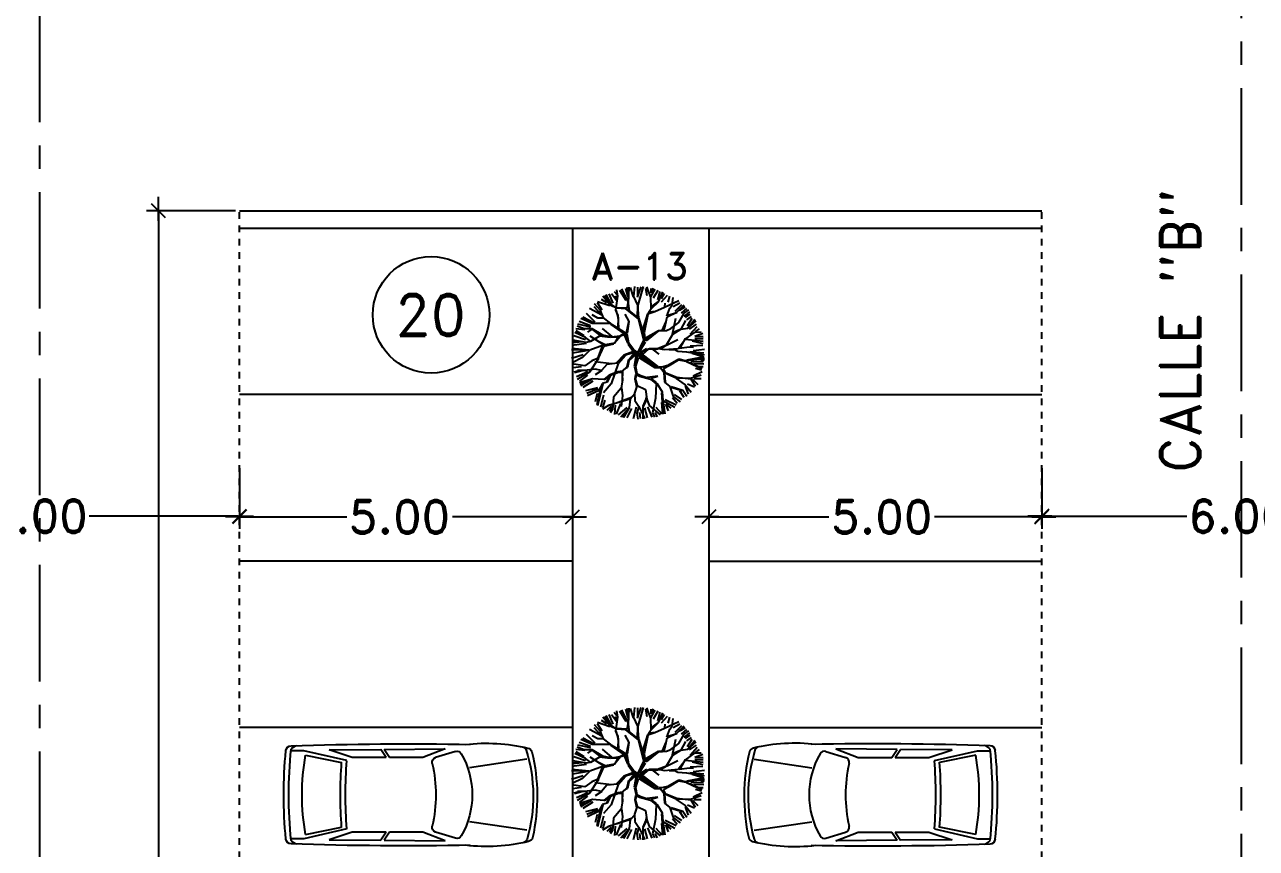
# Model space of a CAD drawing. Header units: millimetres. Extents: x 1590 to 1932, y -48 to 167.
# Drawn here: x 1657.51 to 1676.01, y 47.01 to 59.38 of the extents above; entities that cross this region are included whole.
import ezdxf

# ---------------------------------------------------------------- set-up
doc = ezdxf.new("R2010")
doc.units = ezdxf.units.MM
doc.header["$LTSCALE"] = 0.1
doc.header["$MEASUREMENT"] = 0
doc.header["$PDMODE"] = 35
doc.header["$PDSIZE"] = 0.75
doc.linetypes.add('CENTERX2', pattern=[4, 2.5, -0.5, 0.5, -0.5])
doc.linetypes.add('DASHED', pattern=[0.75, 0.5, -0.25])
doc.layers.get('0').update_dxf_attribs({"linetype": 'CONTINUOUS'})
doc.layers.get('DEFPOINTS').update_dxf_attribs({"linetype": 'CONTINUOUS'})
for name, color, linetype in [('C-PRKG-CARS', 1, 'CONTINUOUS'), ('CALLES', 3, 'CONTINUOUS'), ('L-SITE-TREE', 6, 'CONTINUOUS'), ('PARED', 4, 'CONTINUOUS'), ('PAREDES', 3, 'CONTINUOUS'), ('TEXT', 3, 'CONTINUOUS')]:
    doc.layers.add(name, color=color, linetype=linetype)
doc.styles.add('ROMAND', font='romand.shx')
doc.dimstyles.new('URBA', dxfattribs={"dimtxt": 20, "dimasz": 0.5, "dimexe": 1.25, "dimexo": 0.63, "dimgap": 0.63, "dimtad": 0, "dimtih": 1, "dimtoh": 1, "dimzin": 1, "dimdsep": 46, "dimtxsty": 'ROMAND', "dimcen": 2.5, "dimclrd": 1, "dimclre": 1, "dimclrt": 3, "dimadec": 0, "dimazin": 0, "dimtfac": 1, "dimtmove": 0, "dimatfit": 3, "dimfxl": 1, "dimtvp": 1, "dimtolj": 1, "dimtzin": 1, "dimarcsym": 0})

# ---------------------------------------------------------------- blocks, each defined once
blk = doc.blocks.new('02PCAR01')
at = {"color": 0, "linetype": 'ByBlock'}
for p, q in [((-138, 26.03), (-145, 26.03)), ((-112.52, 20.16), (-138, 26.03)), ((-136.91, 23.5), (-115.59, 19.26)), ((-122.94, 26.61), (-92.48, 26.84)), ((-109.29, 22.08), (-122.94, 26.61)), ((-89.35, 22.08), (-109.29, 22.08)), ((-89.35, 22.08), (-92.48, 26.84)), ((-90.39, 26.87), (-54.31, 27.32)), ((-87.23, 22.08), (-90.39, 26.87)), ((-67.5, 22.08), (-87.23, 22.08)), ((-54.31, 27.32), (-67.5, 22.08)), ((-48.33, 25.72), (-60.01, 22.2)), ((-6, 20.97), (-40, 15.97)), ((-112.51, -20.11), (-138, -25.97)), ((-136.91, -23.36), (-115.59, -19.12)), ((-6, -20.97), (-40, -15.97)), ((-138, -25.97), (-145, -25.97)), ((-109.29, -21.95), (-122.94, -26.47)), ((-122.94, -26.47), (-92.48, -26.7)), ((-89.35, -21.95), (-109.29, -21.95)), ((-89.35, -21.95), (-92.48, -26.7)), ((-87.23, -21.95), (-90.39, -26.73)), ((-90.39, -26.73), (-54.31, -27.18)), ((-67.5, -21.95), (-87.23, -21.95)), ((-54.31, -27.18), (-67.5, -21.95)), ((-48.33, -25.52), (-60.01, -22))]:
    blk.add_line(p, q, dxfattribs=at)
for centre, radius, start, end in [((-77.24, -1914.33), 1944.6, 88.89024, 92.01225), ((-141.57, 24.61), 4.6, 94.39871, 147.52881), ((-30.02, -77.69), 108.31, 76.66075, 96.5655), ((110.89, 0.1), 260.73, 174.2342, 185.7658), ((-145.41, 25.94), 3.14, 92.11191, 173.48992), ((111.89, 0.1), 258.76, 174.01419, 185.98581), ((-7.97, 0.1), 131.06, 169.68972, 190.31028), ((-59.14, 19.33), 3, 106.79837, 193.66308), ((-47.46, 22.85), 3, 31.14552, 106.79837), ((-87.12, 0.1), 48.72, 330.07742, 29.92258), ((-8.86, 25.33), 3.14, 17.81788, 78.39421), ((-95.47, 0.91), 93.12, 343.03471, 15.81411), ((-5.75, 24.64), 3.14, 14.34517, 76.66075), ((-111.75, 0.91), 111.76, 346.39761, 12.667), ((146.01, 0.1), 262.31, 175.79714, 184.20286), ((147.71, 0.1), 261.01, 175.59188, 184.44072), ((-142.7, 0.1), 82.75, 347.06832, 12.93168), ((-59.14, -19.13), 3, 166.33692, 253.20163), ((-145.41, -25.74), 3.14, 186.51008, 267.88809), ((-77.24, 1914.53), 1944.6, 267.98775, 271.10976), ((-141.57, -24.41), 4.6, 212.47119, 265.60129), ((-47.46, -22.65), 3, 253.20163, 328.85448), ((-30.02, 77.89), 108.31, 263.4345, 283.11557), ((-9.37, -25.23), 3.14, 281.32486, 340.88258), ((-6.15, -24.54), 3.14, 283.11557, 344.59415)]:
    blk.add_arc(centre, radius, start, end, dxfattribs=at)
blk = doc.blocks.new('UTP1$0$DIMBLOCK')
at = {"color": 1}
blk.add_line((-7.5, 0), (10.5, 0), dxfattribs=at)
at = {"color": 4}
blk.add_line((-5.25, -5.25), (5.25, 5.25), dxfattribs=at)
blk = doc.blocks.new('*D109')
at = {"layer": 'CALLES', "color": 1, "linetype": 'Continuous', "lineweight": -2, "transparency": 16777216}
for p, q in [((1667.783, 52.723), (1667.783, 51.81)), ((1672.783, 52.723), (1672.783, 51.81)), ((1667.803, 51.99), (1669.587, 51.99)), ((1672.763, 51.99), (1671.174, 51.99))]:
    blk.add_line(p, q, dxfattribs=at)
at = {"layer": 'DEFPOINTS', "color": 0, "linetype": 'Continuous', "transparency": 16777216}
for p in [(1667.783, 52.785), (1672.783, 52.785), (1667.783, 51.99)]:
    blk.add_point(p, dxfattribs=at)
at = {"layer": 'CALLES', "color": 1, "linetype": 'Continuous', "lineweight": -2, "transparency": 16777216, "xscale": 0.02, "yscale": 0.02, "zscale": 0.02, "rotation": 180}
blk.add_blockref('UTP1$0$DIMBLOCK', (1667.783, 51.99), dxfattribs=at)
at = {"layer": 'CALLES', "color": 1, "linetype": 'Continuous', "lineweight": -2, "transparency": 16777216, "xscale": 0.02, "yscale": 0.02, "zscale": 0.02}
blk.add_blockref('UTP1$0$DIMBLOCK', (1672.783, 51.99), dxfattribs=at)
at = {"layer": 'CALLES', "color": 3, "linetype": 'Continuous', "transparency": 16777216, "insert": (1670.381, 51.99), "char_height": 0.5, "attachment_point": 5, "style": 'ROMAND'}
blk.add_mtext('\\A1;5.00', dxfattribs=at)
blk = doc.blocks.new('*D125')
at = {"layer": 'CALLES', "color": 1, "linetype": 'Continuous', "transparency": 16777216}
for p, q in [((1672.783, 52.66), (1672.783, 51.819)), ((1678.783, 52.66), (1678.783, 51.819)), ((1672.803, 51.999), (1674.961, 51.999)), ((1678.763, 51.999), (1676.525, 51.999))]:
    blk.add_line(p, q, dxfattribs=at)
at = {"layer": 'DEFPOINTS', "color": 0, "linetype": 'Continuous', "transparency": 16777216}
for p in [(1672.783, 52.723), (1678.783, 52.723), (1678.783, 51.999)]:
    blk.add_point(p, dxfattribs=at)
at = {"layer": 'CALLES', "color": 1, "linetype": 'Continuous', "transparency": 16777216, "xscale": 0.02, "yscale": 0.02, "zscale": 0.02, "rotation": 180}
blk.add_blockref('UTP1$0$DIMBLOCK', (1672.783, 51.999), dxfattribs=at)
at = {"layer": 'CALLES', "color": 1, "linetype": 'Continuous', "transparency": 16777216, "xscale": 0.02, "yscale": 0.02, "zscale": 0.02}
blk.add_blockref('UTP1$0$DIMBLOCK', (1678.783, 51.999), dxfattribs=at)
at = {"layer": 'CALLES', "color": 3, "linetype": 'Continuous', "transparency": 16777216, "insert": (1675.743, 51.999), "char_height": 0.5, "attachment_point": 5, "style": 'ROMAND'}
blk.add_mtext('\\A1;6.00', dxfattribs=at)
blk = doc.blocks.new('*D281')
at = {"layer": 'CALLES', "color": 1, "linetype": 'Continuous', "lineweight": -2, "transparency": 16777216}
for p, q in [((1660.736, 52.723), (1660.736, 51.81)), ((1665.736, 52.723), (1665.736, 51.81)), ((1660.756, 51.99), (1662.345, 51.99)), ((1665.716, 51.99), (1663.932, 51.99))]:
    blk.add_line(p, q, dxfattribs=at)
at = {"layer": 'DEFPOINTS', "color": 0, "linetype": 'Continuous', "transparency": 16777216}
for p in [(1660.736, 52.785), (1665.736, 52.785), (1665.736, 51.99)]:
    blk.add_point(p, dxfattribs=at)
at = {"layer": 'CALLES', "color": 1, "linetype": 'Continuous', "lineweight": -2, "transparency": 16777216, "xscale": 0.02, "yscale": 0.02, "zscale": 0.02, "rotation": 180}
blk.add_blockref('UTP1$0$DIMBLOCK', (1660.736, 51.99), dxfattribs=at)
at = {"layer": 'CALLES', "color": 1, "linetype": 'Continuous', "lineweight": -2, "transparency": 16777216, "xscale": 0.02, "yscale": 0.02, "zscale": 0.02}
blk.add_blockref('UTP1$0$DIMBLOCK', (1665.736, 51.99), dxfattribs=at)
at = {"layer": 'CALLES', "color": 3, "linetype": 'Continuous', "transparency": 16777216, "insert": (1663.138, 51.99), "char_height": 0.5, "attachment_point": 5, "style": 'ROMAND'}
blk.add_mtext('\\A1;5.00', dxfattribs=at)
blk = doc.blocks.new('02PTRX04')
at = {"color": 0, "linetype": 'ByBlock'}
for p, q in [((-0.1844, 0.4638), (-0.1643, 0.4411)), ((-0.1575, 0.4268), (-0.1641, 0.4744)), ((-0.1439, 0.4739), (-0.0961, 0.3981)), ((-0.08, 0.384), (-0.1276, 0.4828)), ((-0.0986, 0.4864), (-0.0833, 0.4309)), ((-0.08, 0.4506), (-0.0866, 0.4934)), ((-0.08, 0.4934), (-0.076, 0.4528)), ((-0.0778, 0.3731), (-0.0716, 0.4956)), ((-0.0394, 0.4228), (-0.0628, 0.4934)), ((-0.0373, 0.4246), (-0.0285, 0.5)), ((-0.0103, 0.4207), (0.0175, 0.4991)), ((-0.0103, 0.4966), (-0.0103, 0.4207)), ((-0.0051, 0.3603), (0.0359, 0.5)), ((0.0503, 0.489), (0.0605, 0.4335)), ((0.0896, 0.4206), (0.0615, 0.4978)), ((0.0908, 0.4536), (0.1111, 0.489)), ((0.0908, 0.4864), (0.0908, 0.4536)), ((0.0918, 0.4228), (0.124, 0.4806)), ((0.1437, 0.4714), (0.1086, 0.4134)), ((0.1437, 0.4006), (0.1615, 0.4638)), ((-0.3132, 0.3805), (-0.2778, 0.3248)), ((-0.2175, 0.3559), (-0.31, 0.3862)), ((-0.2829, 0.4057), (-0.2424, 0.3805)), ((-0.2157, 0.3603), (-0.269, 0.4268)), ((-0.2606, 0.4268), (-0.2175, 0.3712)), ((-0.2175, 0.3712), (-0.2519, 0.4356)), ((-0.2047, 0.3646), (-0.2456, 0.44)), ((-0.2249, 0.4462), (-0.1946, 0.3754)), ((-0.2045, 0.4485), (-0.1668, 0.3981)), ((-0.1619, 0.4056), (-0.1747, 0.4312)), ((-0.1725, 0.3215), (-0.1575, 0.4268)), ((-0.0866, 0.3368), (-0.0778, 0.3902)), ((-0.0778, 0.3902), (-0.08, 0.4506)), ((-0.0694, 0.3175), (-0.0778, 0.3731)), ((-0.0073, 0.3603), (-0.0373, 0.4246)), ((0.094, 0.3347), (0.0896, 0.4206)), ((0.094, 0.3475), (0.1474, 0.3884)), ((0.0958, 0.3347), (0.1474, 0.3862)), ((0.1474, 0.3862), (0.1817, 0.4612)), ((0.1717, 0.4083), (0.1944, 0.4485)), ((0.1717, 0.3854), (0.217, 0.436)), ((0.1927, 0.3453), (0.3002, 0.3946)), ((0.1949, 0.3475), (0.1989, 0.3753)), ((0.2221, 0.3828), (0.2323, 0.4284)), ((0.2505, 0.3603), (0.2592, 0.4184)), ((0.2575, 0.3502), (0.3079, 0.378)), ((-0.3285, 0.2313), (-0.3916, 0.297)), ((-0.2778, 0.2846), (-0.3687, 0.335)), ((-0.3078, 0.2637), (-0.3509, 0.2871)), ((-0.3384, 0.3502), (-0.2778, 0.2846)), ((-0.2862, 0.3197), (-0.3316, 0.369)), ((-0.265, 0.2659), (-0.2862, 0.3197)), ((-0.1681, 0.3368), (-0.2157, 0.3603)), ((-0.1681, 0.3409), (-0.2047, 0.3646)), ((-0.1725, 0.3215), (-0.1553, 0.2659)), ((-0.1553, 0.2831), (-0.1725, 0.3215)), ((-0.1297, 0.3387), (-0.1681, 0.3409)), ((-0.0972, 0.3325), (-0.1681, 0.3368)), ((-0.1488, 0.1884), (-0.1553, 0.2831)), ((-0.0866, 0.3368), (-0.1297, 0.3387)), ((-0.0716, 0.2377), (-0.1016, 0.2915)), ((-0.0029, 0.2571), (-0.0972, 0.3325)), ((-0.08, 0.3431), (-0.0778, 0.3281)), ((0.0037, 0.2593), (-0.0694, 0.3175)), ((-0.0113, 0.2721), (-0.0051, 0.3581)), ((0.0015, 0.2637), (-0.0073, 0.3603)), ((0.0315, 0.1756), (0.068, 0.2959)), ((0.0443, 0.1562), (0.0724, 0.3043)), ((0.0724, 0.3043), (0.094, 0.3347)), ((0.0746, 0.2981), (0.1218, 0.3131)), ((0.0808, 0.3109), (0.124, 0.3153)), ((0.1218, 0.3131), (0.1927, 0.3453)), ((0.2121, 0.2765), (0.2333, 0.3368)), ((0.2143, 0.2721), (0.287, 0.3065)), ((0.2183, 0.2853), (0.2848, 0.3043)), ((0.2333, 0.3368), (0.2505, 0.3603)), ((0.2725, 0.3148), (0.3232, 0.3652)), ((0.287, 0.3065), (0.3408, 0.3624)), ((0.3002, 0.2293), (0.3408, 0.3003)), ((0.3064, 0.3281), (0.3452, 0.3559)), ((0.3064, 0.3237), (0.3495, 0.3475)), ((0.3206, 0.2996), (0.3611, 0.335)), ((0.3408, 0.3003), (0.3751, 0.3259)), ((0.3408, 0.2744), (0.3838, 0.3098)), ((0.3509, 0.2667), (0.3863, 0.2919)), ((-0.4109, 0.1821), (-0.4624, 0.2034)), ((-0.3588, 0.196), (-0.457, 0.2163)), ((-0.3611, 0.2061), (-0.4471, 0.2364)), ((-0.3509, 0.2227), (-0.4346, 0.2593)), ((-0.3509, 0.2249), (-0.4259, 0.2615)), ((-0.3359, 0.2249), (-0.4197, 0.2699)), ((-0.2157, 0.2227), (-0.3509, 0.2227)), ((-0.269, 0.2637), (-0.3078, 0.2637)), ((-0.2003, 0.124), (-0.2712, 0.1862)), ((-0.2113, 0.2249), (-0.265, 0.2659)), ((-0.1297, 0.1712), (-0.2157, 0.2227)), ((-0.106, 0.1456), (-0.2069, 0.2143)), ((-0.1553, 0.2659), (-0.1575, 0.1927)), ((-0.0932, 0.1518), (-0.0738, 0.2355)), ((-0.0844, 0.1496), (-0.0716, 0.2377)), ((0.0381, 0.098), (-0.0029, 0.2571)), ((0.0337, 0.1606), (0.0037, 0.2593)), ((0.0381, 0.1628), (0.0509, 0.2143)), ((0.1777, 0.1756), (0.2033, 0.2337)), ((0.1905, 0.1756), (0.1989, 0.2034)), ((0.1989, 0.2034), (0.2143, 0.2721)), ((0.2399, 0.184), (0.3002, 0.2293)), ((0.253, 0.1434), (0.2788, 0.2616)), ((0.3153, 0.18), (0.369, 0.1864)), ((0.3175, 0.18), (0.3539, 0.2445)), ((0.3611, 0.2492), (0.3963, 0.2744)), ((0.366, 0.2061), (0.4013, 0.2616)), ((0.369, 0.1864), (0.4205, 0.2552)), ((0.369, 0.1864), (0.4313, 0.2422)), ((0.3812, 0.1809), (0.4342, 0.2163)), ((0.3863, 0.143), (0.4393, 0.2011)), ((-0.3958, 0.0811), (-0.4946, 0.0983)), ((-0.399, 0.1), (-0.4873, 0.1303)), ((-0.4, 0.1176), (-0.4796, 0.1542)), ((-0.4041, 0.1759), (-0.4723, 0.1835)), ((-0.4092, 0.1303), (-0.4698, 0.1682)), ((-0.3509, 0.1821), (-0.4109, 0.1821)), ((-0.3592, 0.0875), (-0.4, 0.1176)), ((-0.3528, 0.18), (-0.385, 0.1563)), ((-0.2604, 0.0596), (-0.3657, 0.1283)), ((-0.2948, 0.1262), (-0.3613, 0.0875)), ((-0.269, 0.1346), (-0.3509, 0.1821)), ((-0.2862, 0.1327), (-0.3506, 0.18)), ((-0.2154, 0.1176), (-0.2948, 0.1262)), ((-0.2196, 0.1241), (-0.2862, 0.1327)), ((-0.2047, 0.1196), (-0.269, 0.1346)), ((-0.1595, 0.1197), (-0.2089, 0.1197)), ((-0.1425, 0.1284), (-0.2047, 0.1196)), ((-0.1382, 0.1284), (-0.1831, 0.0746)), ((-0.1509, 0.1262), (-0.1831, 0.0747)), ((-0.1126, 0.1456), (-0.1425, 0.1284)), ((-0.1104, 0.1368), (-0.1382, 0.1284)), ((-0.0866, 0.1434), (-0.1297, 0.1712)), ((-0.1104, 0.1368), (-0.0844, 0.0768)), ((-0.095, 0.1218), (-0.106, 0.1456)), ((-0.0778, 0.068), (-0.0932, 0.1412)), ((-0.0738, 0.0746), (-0.0866, 0.1434)), ((-0.0076, 0.0016), (0.0381, 0.098)), ((0.0443, 0.1518), (0.0337, 0.1606)), ((0.0465, 0.0918), (0.0359, 0.1496)), ((0.0509, 0.0918), (0.0443, 0.1518)), ((0.0509, 0.1152), (0.1474, 0.1712)), ((0.0552, 0.1024), (0.1324, 0.154)), ((0.0574, 0.0918), (0.1518, 0.1668)), ((0.1474, 0.1712), (0.1905, 0.1756)), ((0.1518, 0.1668), (0.2077, 0.1712)), ((0.2077, 0.1712), (0.2399, 0.184)), ((0.2078, 0.0617), (0.2551, 0.1413)), ((0.2143, 0.0617), (0.2938, 0.1025)), ((0.2551, 0.1413), (0.3153, 0.18)), ((0.2572, 0.1563), (0.3175, 0.1821)), ((0.2959, 0.0359), (0.3474, 0.1048)), ((0.3131, 0.0424), (0.3518, 0.109)), ((0.3474, 0.1048), (0.4227, 0.1584)), ((0.3518, 0.1048), (0.4849, 0.0897)), ((0.4013, 0.0926), (0.4823, 0.0722)), ((0.4217, 0.128), (0.4823, 0.1507)), ((0.4217, 0.1254), (0.4848, 0.1254)), ((0.4217, 0.1076), (0.4848, 0.1102)), ((0.4227, 0.1584), (0.4699, 0.1606)), ((0.4265, 0.1631), (0.4568, 0.1835)), ((-0.5053, 0.0274), (-0.3808, 0.0231)), ((-0.3743, 0.0231), (-0.5032, 0.0338)), ((-0.3916, 0.0722), (-0.5026, 0.0572)), ((-0.4258, 0.0854), (-0.5011, 0.0768)), ((-0.3916, 0.0168), (-0.4975, -0.0008)), ((-0.4967, 0.0854), (-0.4538, 0.0875)), ((-0.3681, 0.023), (-0.4219, -0.0329)), ((-0.3613, 0.0875), (-0.3958, 0.0811)), ((-0.265, 0.0596), (-0.3681, 0.023)), ((-0.2755, 0.0531), (-0.3098, -0.0392)), ((-0.2648, 0.051), (-0.3056, -0.0371)), ((-0.3012, 0.0897), (-0.2518, 0.064)), ((-0.1831, 0.0746), (-0.265, 0.0596)), ((-0.2625, 0.0531), (-0.1874, 0.0703)), ((-0.0456, 0.0102), (-0.1122, -0.0156)), ((-0.0392, 0.0016), (-0.1101, -0.0177)), ((-0.0371, 0.0037), (-0.08, 0.064)), ((-0.0416, 0.0187), (-0.0778, 0.068)), ((-0.0076, 0.0016), (-0.0756, -0.0585)), ((-0.0394, 0.0274), (-0.0738, 0.0746)), ((-0.0735, -0.05), (-0.0306, 0.0081)), ((-0.0199, 0.0037), (-0.0735, -0.05)), ((-0.0051, 0.0015), (-0.0416, 0.0187)), ((-0.0051, 0.0015), (-0.0394, 0.0274)), ((-0.0076, 0.0016), (-0.0327, -0.1037)), ((-0.0076, 0.0016), (0.0465, 0.0918)), ((-0.0076, 0.0016), (0.0059, -0.0351)), ((0.0081, 0.0143), (0.0037, 0.0015)), ((0.0037, 0.0015), (0.0121, -0.0329)), ((0.0121, -0.0329), (0.0165, 0.0015)), ((0.0165, 0.0274), (0.0509, 0.0852)), ((0.0165, 0.0015), (0.0165, 0.0274)), ((0.0167, 0.0081), (0.0596, 0.0359)), ((0.0188, -0.0005), (0.051, 0.0252)), ((0.0274, -0.0091), (0.0768, 0.0317)), ((0.051, 0.0252), (0.0812, 0.0359)), ((0.0768, 0.0317), (0.0983, 0.0317)), ((0.0812, 0.0359), (0.1477, 0.0359)), ((0.0983, 0.0317), (0.152, -0.007)), ((0.1111, 0.0252), (0.1563, 0.0338)), ((0.1413, 0.0359), (0.2078, 0.0617)), ((0.1477, 0.0359), (0.1907, 0.0274)), ((0.1649, 0.0359), (0.2101, 0.0617)), ((0.1907, 0.0274), (0.2959, 0.0359)), ((0.2272, 0.0274), (0.2723, 0.0252)), ((0.2616, 0.0317), (0.2938, 0.0145)), ((0.2938, 0.0145), (0.3583, 0.0102)), ((0.3024, 0.0381), (0.3819, 0.0468)), ((0.3583, 0.0102), (0.4914, -0.0135)), ((0.3819, 0.0468), (0.4119, 0.0445)), ((0.3838, 0.0117), (0.4897, 0.0017)), ((0.3863, 0.0547), (0.4823, 0.0598)), ((0.409, 0.0193), (0.4948, 0.0295)), ((-0.4168, -0.0135), (-0.5051, -0.0413)), ((-0.4219, -0.0329), (-0.5012, -0.0717)), ((-0.4044, -0.0951), (-0.4881, -0.0822)), ((-0.3528, -0.0585), (-0.4044, -0.0951)), ((-0.3034, -0.0414), (-0.37, -0.1424)), ((-0.3056, -0.0371), (-0.3528, -0.0585)), ((-0.2024, -0.0801), (-0.3292, -0.065)), ((-0.2389, -0.0843), (-0.2797, -0.1295)), ((-0.1595, -0.0757), (-0.2389, -0.0843)), ((-0.1551, -0.078), (-0.2068, -0.2305)), ((-0.1122, -0.0156), (-0.1702, -0.0757)), ((-0.1101, -0.0177), (-0.1595, -0.0757)), ((-0.1509, -0.0757), (-0.0993, -0.0156)), ((-0.0779, -0.0478), (-0.0886, -0.1037)), ((-0.0756, -0.0585), (-0.0842, -0.108)), ((-0.0199, -0.0135), (-0.0348, -0.0994)), ((-0.0048, -0.0349), (-0.0241, -0.1016)), ((0.0059, -0.0351), (0.1218, -0.1083)), ((0.0209, -0.0051), (0.1455, -0.1017)), ((0.0209, -0.0157), (0.1174, -0.0889)), ((0.0231, -0.0373), (0.0209, -0.0157)), ((0.1152, -0.0973), (0.0231, -0.0373)), ((0.1174, -0.0889), (0.0337, -0.0351)), ((0.1733, -0.1017), (0.2183, -0.0911)), ((0.2183, -0.0911), (0.3002, -0.0435)), ((0.2293, -0.0933), (0.298, -0.0501)), ((0.298, -0.0501), (0.3558, -0.0607)), ((0.3002, -0.0435), (0.3495, -0.0545)), ((0.3495, -0.0545), (0.4589, -0.0435)), ((0.3558, -0.0607), (0.4439, -0.0973)), ((0.4376, -0.1039), (0.3579, -0.0651)), ((0.4526, -0.0351), (0.3623, -0.0523)), ((0.3914, -0.0617), (0.4848, -0.0639)), ((0.4013, -0.0008), (0.4897, -0.0288)), ((0.4141, -0.0767), (0.4897, -0.0792)), ((0.4932, -0.0395), (0.4526, -0.0351)), ((0.4589, -0.0435), (0.4914, -0.0545)), ((0.4932, -0.0457), (0.4676, -0.0417)), ((-0.4293, -0.1019), (-0.495, -0.1095)), ((-0.4494, -0.1339), (-0.486, -0.1424)), ((-0.428, -0.1339), (-0.4817, -0.1488)), ((-0.3814, -0.1398), (-0.4672, -0.1777)), ((-0.37, -0.1424), (-0.4624, -0.1982)), ((-0.385, -0.1295), (-0.4603, -0.1316)), ((-0.384, -0.165), (-0.4446, -0.2106)), ((-0.327, -0.1209), (-0.428, -0.1339)), ((-0.2797, -0.1295), (-0.327, -0.1209)), ((-0.2776, -0.1316), (-0.327, -0.1639)), ((-0.2217, -0.166), (-0.2625, -0.1982)), ((-0.2583, -0.2005), (-0.2217, -0.1746)), ((-0.2217, -0.1746), (-0.2432, -0.2176)), ((-0.2131, -0.1682), (-0.2368, -0.2176)), ((-0.1573, -0.1402), (-0.2217, -0.166)), ((-0.153, -0.1446), (-0.2131, -0.1682)), ((-0.1229, -0.136), (-0.1573, -0.1402)), ((-0.1273, -0.1488), (-0.153, -0.1446)), ((-0.1273, -0.136), (-0.1208, -0.2005)), ((-0.0886, -0.1037), (-0.1229, -0.1339)), ((-0.0993, -0.1166), (-0.1229, -0.136)), ((-0.1208, -0.209), (-0.1187, -0.1381)), ((-0.0842, -0.108), (-0.0993, -0.1166)), ((-0.0327, -0.1037), (-0.0199, -0.1574)), ((-0.0241, -0.1596), (-0.0285, -0.1919)), ((-0.0176, -0.166), (-0.0262, -0.1896)), ((-0.0241, -0.1016), (-0.0155, -0.1532)), ((-0.0199, -0.1574), (0.006, -0.1724)), ((-0.0155, -0.1532), (0.0146, -0.1682)), ((0.006, -0.1724), (0.0876, -0.1961)), ((0.0146, -0.1682), (0.0768, -0.1875)), ((0.1434, -0.1724), (0.064, -0.1833)), ((0.0897, -0.1875), (0.1434, -0.1724)), ((0.1455, -0.1017), (0.1152, -0.0973)), ((0.1218, -0.1083), (0.1627, -0.1105)), ((0.1518, -0.1017), (0.1733, -0.1017)), ((0.1627, -0.1105), (0.1905, -0.1448)), ((0.1839, -0.1145), (0.1989, -0.1448)), ((0.1861, -0.1145), (0.2293, -0.0933)), ((0.1885, -0.1467), (0.1928, -0.2176)), ((0.1905, -0.1448), (0.287, -0.1876)), ((0.2015, -0.2176), (0.195, -0.1488)), ((0.1989, -0.1448), (0.2848, -0.181)), ((0.2848, -0.181), (0.3901, -0.1942)), ((0.3967, -0.1854), (0.4698, -0.162)), ((0.409, -0.1701), (0.4772, -0.1373)), ((0.4265, -0.1121), (0.4721, -0.1248)), ((0.476, -0.1145), (0.4376, -0.1039)), ((0.4804, -0.1083), (0.4398, -0.0995)), ((0.4439, -0.0973), (0.4848, -0.0995)), ((-0.3485, -0.1919), (-0.4452, -0.2219)), ((-0.4022, -0.2176), (-0.4452, -0.2262)), ((-0.4387, -0.2348), (-0.4022, -0.2176)), ((-0.4344, -0.2434), (-0.355, -0.1961)), ((-0.346, -0.2106), (-0.4194, -0.2584)), ((-0.3107, -0.261), (-0.399, -0.2839)), ((-0.3056, -0.2686), (-0.3891, -0.304)), ((-0.2625, -0.1982), (-0.3485, -0.1919)), ((-0.2884, -0.2606), (-0.3142, -0.3873)), ((-0.269, -0.2305), (-0.3098, -0.396)), ((-0.2734, -0.2283), (-0.3034, -0.2821)), ((-0.2368, -0.2176), (-0.2734, -0.2283)), ((-0.2068, -0.2305), (-0.2648, -0.2971)), ((-0.1315, -0.2627), (-0.1895, -0.3315)), ((-0.1208, -0.2005), (-0.1315, -0.2627)), ((-0.1294, -0.2585), (-0.1208, -0.3207)), ((-0.0134, -0.2476), (-0.0327, -0.3014)), ((-0.0285, -0.1919), (-0.0176, -0.252)), ((-0.0262, -0.1896), (-0.0113, -0.2434)), ((-0.0113, -0.2434), (0.051, -0.2735)), ((0.051, -0.2735), (0.0596, -0.3444)), ((0.0876, -0.1875), (0.1327, -0.2241)), ((0.0876, -0.1961), (0.1306, -0.2305)), ((0.1306, -0.2305), (0.1262, -0.3379)), ((0.1348, -0.2262), (0.1756, -0.2907)), ((0.1928, -0.2176), (0.2336, -0.2499)), ((0.2336, -0.2499), (0.2572, -0.3251)), ((0.2401, -0.2562), (0.326, -0.2799)), ((0.2444, -0.2499), (0.3303, -0.2778)), ((0.2809, -0.1896), (0.3497, -0.2369)), ((0.287, -0.1876), (0.3967, -0.1854)), ((0.3484, -0.2485), (0.3711, -0.3091)), ((0.3497, -0.2369), (0.3926, -0.2928)), ((0.366, -0.2307), (0.4192, -0.2533)), ((0.3901, -0.1942), (0.4245, -0.248)), ((0.4039, -0.1953), (0.4444, -0.2358)), ((0.4166, -0.1902), (0.4696, -0.1902)), ((-0.3034, -0.2821), (-0.385, -0.3207)), ((-0.3132, -0.304), (-0.3285, -0.3646)), ((-0.2653, -0.3165), (-0.288, -0.4051)), ((-0.2552, -0.3544), (-0.2727, -0.4101)), ((-0.067, -0.3444), (-0.2261, -0.3938)), ((-0.2154, -0.3896), (-0.0542, -0.3315)), ((-0.1895, -0.3315), (-0.196, -0.426)), ((-0.1208, -0.3207), (-0.1315, -0.4003)), ((-0.0649, -0.3444), (-0.0714, -0.4088)), ((-0.0306, -0.3056), (-0.0649, -0.3444)), ((-0.0327, -0.3014), (-0.0285, -0.3552)), ((-0.0285, -0.3552), (-0.0005, -0.4003)), ((0.0532, -0.3465), (0.0295, -0.3981)), ((0.0596, -0.3444), (0.0318, -0.4024)), ((0.0554, -0.3272), (0.0532, -0.3465)), ((0.0596, -0.3444), (0.079, -0.3938)), ((0.1262, -0.3379), (0.1026, -0.4476)), ((0.1714, -0.2993), (0.1756, -0.3659)), ((0.1756, -0.2907), (0.1821, -0.3552)), ((0.1756, -0.3659), (0.1907, -0.4562)), ((0.18, -0.3552), (0.1971, -0.4562)), ((0.1821, -0.3552), (0.2702, -0.4067)), ((0.1995, -0.347), (0.2802, -0.3872)), ((0.2524, -0.3343), (0.2878, -0.3748)), ((0.2572, -0.3251), (0.311, -0.3659)), ((0.2652, -0.3116), (0.3206, -0.3493)), ((0.3054, -0.2813), (0.3382, -0.3317)), ((0.3303, -0.2778), (0.3604, -0.323)), ((-0.2261, -0.3938), (-0.2711, -0.4218)), ((-0.2071, -0.3974), (-0.2399, -0.4303)), ((-0.2045, -0.4), (-0.2198, -0.4379)), ((-0.196, -0.426), (-0.211, -0.4476)), ((-0.1768, -0.3898), (-0.1819, -0.4605)), ((-0.1365, -0.3773), (-0.1694, -0.458)), ((-0.0884, -0.4076), (-0.1541, -0.4631)), ((-0.0714, -0.4088), (-0.138, -0.4819)), ((-0.1229, -0.4798), (-0.0821, -0.426)), ((-0.0714, -0.411), (-0.1143, -0.484)), ((-0.0556, -0.415), (-0.0884, -0.4858)), ((-0.0202, -0.4051), (-0.0431, -0.4934)), ((-0.0005, -0.4003), (-0.0134, -0.4497)), ((-0.0134, -0.4497), (-0.0069, -0.4949)), ((0.0016, -0.4003), (0.0446, -0.4905)), ((0.005, -0.4453), (0.0101, -0.4908)), ((0.0318, -0.4024), (0.0295, -0.4926)), ((0.0429, -0.4101), (0.063, -0.4858)), ((0.0656, -0.4025), (0.0984, -0.4807)), ((0.079, -0.3938), (0.1607, -0.4626)), ((0.1026, -0.4476), (0.1176, -0.4798)), ((0.1211, -0.4453), (0.1389, -0.4781)), ((0.1287, -0.4051), (0.1717, -0.4529)), ((0.1821, -0.4583), (0.1735, -0.3701)), ((0.202, -0.3821), (0.2221, -0.4328)), ((0.2046, -0.3821), (0.2397, -0.4124))]:
    blk.add_line(p, q, dxfattribs=at)
blk = doc.blocks.new('*D283')
at = {"layer": 'CALLES', "color": 1, "linetype": 'Continuous', "transparency": 16777216}
for p, q in [((1654.736, 52.66), (1654.736, 51.819)), ((1660.736, 52.66), (1660.736, 51.819)), ((1654.756, 51.999), (1656.914, 51.999)), ((1660.716, 51.999), (1658.477, 51.999))]:
    blk.add_line(p, q, dxfattribs=at)
at = {"layer": 'DEFPOINTS', "color": 0, "linetype": 'Continuous', "transparency": 16777216}
for p in [(1654.736, 52.723), (1660.736, 52.723), (1660.736, 51.999)]:
    blk.add_point(p, dxfattribs=at)
at = {"layer": 'CALLES', "color": 1, "linetype": 'Continuous', "transparency": 16777216, "xscale": 0.02, "yscale": 0.02, "zscale": 0.02, "rotation": 180}
blk.add_blockref('UTP1$0$DIMBLOCK', (1654.736, 51.999), dxfattribs=at)
at = {"layer": 'CALLES', "color": 1, "linetype": 'Continuous', "transparency": 16777216, "xscale": 0.02, "yscale": 0.02, "zscale": 0.02}
blk.add_blockref('UTP1$0$DIMBLOCK', (1660.736, 51.999), dxfattribs=at)
at = {"layer": 'CALLES', "color": 3, "linetype": 'Continuous', "transparency": 16777216, "insert": (1657.695, 51.999), "char_height": 0.5, "attachment_point": 5, "style": 'ROMAND'}
blk.add_mtext('\\A1;6.00', dxfattribs=at)
blk = doc.blocks.new('*D298')
at = {"color": 1, "linetype": 'Continuous', "transparency": 16777216}
for p, q in [((1660.673, 56.587), (1659.34, 56.587)), ((1659.52, 56.567), (1659.52, 45.285)), ((1659.52, 31.085), (1659.52, 44.745)), ((1660.673, 31.065), (1659.34, 31.065))]:
    blk.add_line(p, q, dxfattribs=at)
at = {"layer": 'DEFPOINTS', "color": 0, "linetype": 'Continuous', "transparency": 16777216}
for p in [(1660.736, 56.587), (1659.52, 31.065), (1660.736, 31.065)]:
    blk.add_point(p, dxfattribs=at)
at = {"color": 1, "linetype": 'Continuous', "transparency": 16777216, "xscale": 0.02, "yscale": 0.02, "zscale": 0.02}
for p, rotation in [((1659.52, 56.587), 90), ((1659.52, 31.065), 270)]:
    blk.add_blockref('UTP1$0$DIMBLOCK', p, dxfattribs=dict(at, rotation=rotation))
at = {"color": 3, "linetype": 'Continuous', "transparency": 16777216, "insert": (1659.52, 45.015), "char_height": 0.5, "attachment_point": 5, "style": 'ROMAND'}
blk.add_mtext('\\A1;25.52', dxfattribs=at)

msp = doc.modelspace()

# ---------------------------------------------------------------- linework, layer by layer
at = {"color": 2, "linetype": 'Continuous'}
for p, q in [((1665.7358, 53.8261), (1660.7358, 53.8261)), ((1667.7831, 53.8261), (1672.7831, 53.8261)), ((1665.7358, 51.3261), (1660.7358, 51.3261)), ((1667.7831, 51.3261), (1672.7831, 51.3261)), ((1665.7358, 48.8261), (1660.7358, 48.8261)), ((1667.7831, 48.8261), (1672.7831, 48.8261))]:
    msp.add_line(p, q, dxfattribs=at)
msp.add_circle((1663.6116, 55.0238), 0.8758, dxfattribs=at)
at = {"layer": 'PARED', "color": 4}
for p, q in [((1660.7358, 56.5869), (1672.7831, 56.5869)), ((1660.7358, 56.3261), (1665.7358, 56.3261)), ((1665.7358, 56.3261), (1672.7831, 56.3261)), ((1665.7358, 56.3261), (1665.7358, 31.3261)), ((1667.7831, 56.3261), (1667.7831, 31.3261))]:
    msp.add_line(p, q, dxfattribs=at)
at = {"layer": 'PAREDES', "color": 1, "linetype": 'CENTERX2', "ltscale": 7}
for p, q in [((1657.7358, -3.6824), (1657.7358, 59.5869)), ((1675.7831, -10.5219), (1675.7831, 59.5869))]:
    msp.add_line(p, q, dxfattribs=at)
at = {"layer": 'PAREDES', "color": 2, "linetype": 'DASHED'}
for p, q in [((1660.7358, 31.0654), (1660.7358, 56.5869)), ((1672.7831, 31.0654), (1672.7831, 56.5869))]:
    msp.add_line(p, q, dxfattribs=at)

# ---------------------------------------------------------------- block references
at = {"layer": 'C-PRKG-CARS', "rotation": 180}
for p, xscale, yscale, zscale in [((1665.205, 47.8175), -0.02539999999999054, 0.02539999999999765, 0.0254), ((1668.3139, 47.8175), 0.02539999999999054, 0.02539999999999054, 0.02539999999999054)]:
    msp.add_blockref('02PCAR01', p, dxfattribs=dict(at, xscale=xscale, yscale=yscale, zscale=zscale))
at = {"layer": 'L-SITE-TREE', "color": 1, "xscale": 2, "yscale": 2, "zscale": 2}
for p in [(1666.731, 54.4485), (1666.731, 48.1267)]:
    msp.add_blockref('02PTRX04', p, dxfattribs=at)

# ---------------------------------------------------------------- texts
at = {"layer": 'TEXT', "style": 'ROMAND'}
msp.add_text('CALLE "B"', height=0.6, rotation=90, dxfattribs=at).set_placement((1675.1633, 52.6496))
at = {"layer": 'TEXT', "color": 2, "style": 'ROMAND'}
for s, height, p in [('A-13', 0.4, (1666.0143, 55.5537)), ('20', 0.625, (1663.0664, 54.7095))]:
    msp.add_text(s, height=height, dxfattribs=at).set_placement(p)

# ---------------------------------------------------------------- dimensions: what is measured, and where the dimension line sits
at = {"color": 7, "linetype": 'Continuous'}
dim = msp.add_linear_dim(base=(1659.5203, 31.0654), p1=(1660.7358, 56.5869), p2=(1660.7358, 31.0654), angle=90, dimstyle='URBA', override={"dimtxt": 0.5, "dimasz": 0.02, "dimexe": 0.18, "dimexo": 0.0625, "dimgap": 0.02, "dimzin": 0, "dimblk1": 'UTP1$0$DIMBLOCK', "dimblk2": 'UTP1$0$DIMBLOCK', "dimsah": 1, "dimcen": 0.09, "dimtdec": 4, "dimtofl": 0, "dimtvp": 0, "dimtzin": 0}, dxfattribs=at)
dim.commit()
dim.dimension.update_dxf_attribs({"geometry": '*D298', "text_midpoint": (1659.5203, 45.015), "dimtype": 160})
at = {"layer": 'CALLES', "color": 4, "linetype": 'Continuous'}
dim = msp.add_linear_dim(base=(1665.7358, 51.9898), p1=(1660.7358, 52.785), p2=(1665.7358, 52.785), angle=180, dimstyle='URBA', override={"dimtxt": 0.5, "dimasz": 0.02, "dimexe": 0.18, "dimexo": 0.0625, "dimgap": 0.02, "dimzin": 0, "dimblk1": 'UTP1$0$DIMBLOCK', "dimblk2": 'UTP1$0$DIMBLOCK', "dimsah": 1, "dimcen": 0.09, "dimtdec": 4, "dimtofl": 0, "dimtvp": 0, "dimtzin": 0}, dxfattribs=at)
dim.commit()
dim.dimension.update_dxf_attribs({"geometry": '*D281', "text_midpoint": (1663.1384, 51.9898), "dimtype": 160})
dim = msp.add_linear_dim(base=(1667.7831, 51.9898), p1=(1672.7831, 52.785), p2=(1667.7831, 52.785), dimstyle='URBA', override={"dimtxt": 0.5, "dimasz": 0.02, "dimexe": 0.18, "dimexo": 0.0625, "dimgap": 0.02, "dimzin": 0, "dimblk1": 'UTP1$0$DIMBLOCK', "dimblk2": 'UTP1$0$DIMBLOCK', "dimsah": 1, "dimcen": 0.09, "dimtdec": 4, "dimtofl": 0, "dimtvp": 0, "dimtzin": 0}, dxfattribs=at)
dim.commit()
dim.dimension.update_dxf_attribs({"geometry": '*D109', "text_midpoint": (1670.3805, 51.9898), "dimtype": 160})
at = {"layer": 'CALLES', "color": 2, "linetype": 'Continuous'}
for base, p1, p2, picture, middle in [((1660.7358, 51.9994), (1654.7358, 52.7225), (1660.7358, 52.7225), '*D283', (1657.6955, 51.9994)), ((1678.7831, 51.9994), (1672.7831, 52.7225), (1678.7831, 52.7225), '*D125', (1675.7429, 51.9994))]:
    dim = msp.add_linear_dim(base=base, p1=p1, p2=p2, dimstyle='URBA', override={"dimtxt": 0.5, "dimasz": 0.02, "dimexe": 0.18, "dimexo": 0.0625, "dimgap": 0.02, "dimzin": 0, "dimblk1": 'UTP1$0$DIMBLOCK', "dimblk2": 'UTP1$0$DIMBLOCK', "dimsah": 1, "dimcen": 0.09, "dimtdec": 4, "dimtofl": 0, "dimtvp": 0, "dimtzin": 0}, dxfattribs=at)
    dim.commit()
    dim.dimension.update_dxf_attribs({"geometry": picture, "text_midpoint": middle, "dimtype": 160})

doc.saveas('drawing.dxf')
